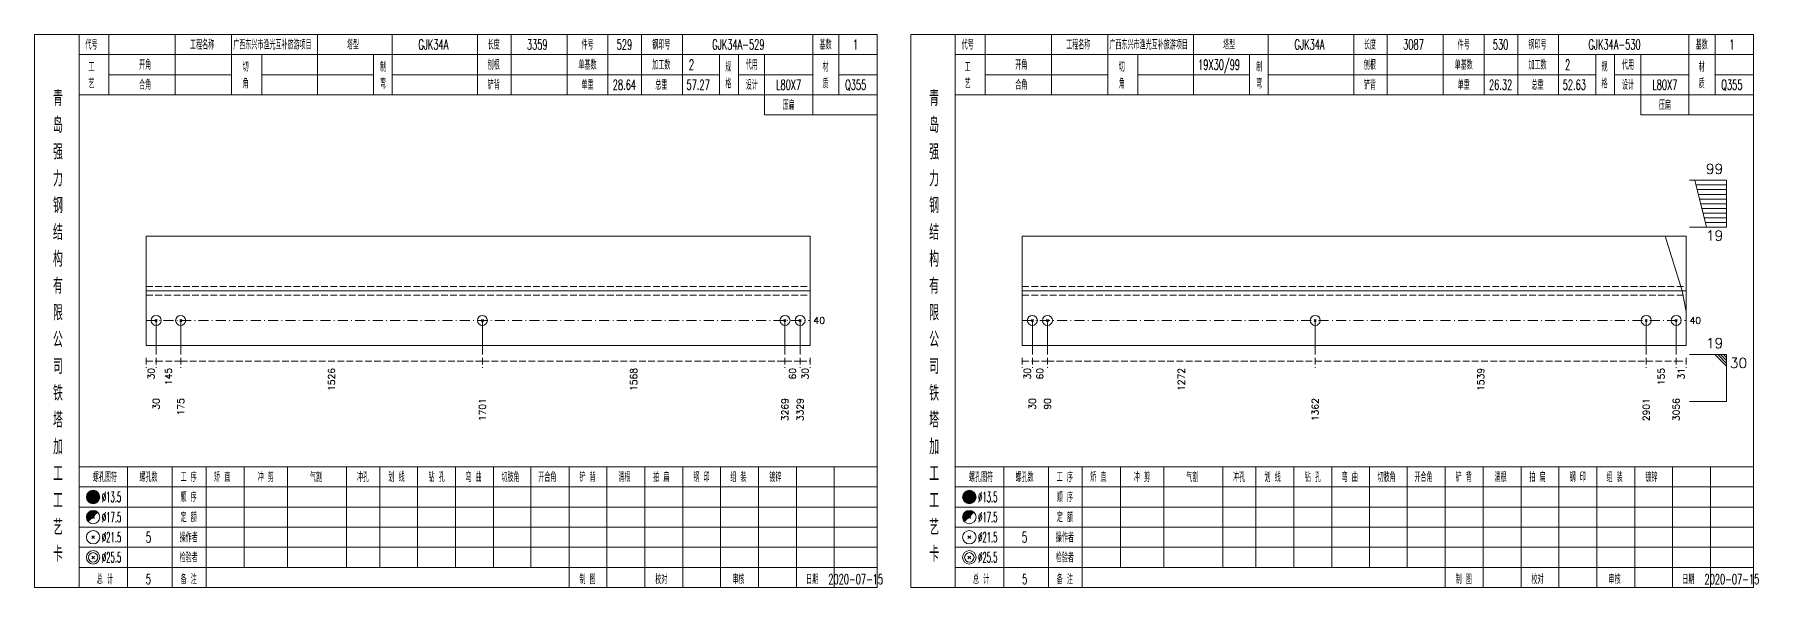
# Model space of a CAD drawing. Extents: x 0 to 2606, y -377 to 6479.
# Drawn here: x 2091 to 2606, y 4200 to 4365 of the extents above; entities that cross this region are included whole.
import ezdxf
from ezdxf.enums import TextEntityAlignment as Align

# ---------------------------------------------------------------- set-up
doc = ezdxf.new("R2010")
doc.units = 0
doc.header["$MEASUREMENT"] = 0
doc.linetypes.add('一点画线', pattern=[5.2, 3, -1, 0.2, -1])
doc.linetypes.add('虚线', pattern=[2.75, 2, -0.75])
doc.layers.get('0').update_dxf_attribs({"linetype": 'CONTINUOUS', "lineweight": 25})
doc.layers.add('1', color=7, linetype='CONTINUOUS', lineweight=25)
doc.layers.add('4', color=7, linetype='CONTINUOUS', lineweight=25)
doc.styles.get("Standard").update_dxf_attribs({"font": 'simplex.shx', "width": 0.7, "height": 3, "bigfont": 'gbhzfs.shx'})

msp = doc.modelspace()

# ---------------------------------------------------------------- linework, layer by layer
at = {"color": 7, "linetype": 'Continuous', "lineweight": 13}
for p, q in [((2596, 4321.5), (2585, 4321.5)), ((2590, 4307.5), (2586.5, 4321.5)), ((2596, 4307.5), (2596, 4321.5)), ((2596, 4320.1), (2586.85, 4320.1)), ((2596, 4318.7), (2587.2, 4318.7)), ((2596, 4317.3), (2587.55, 4317.3)), ((2596, 4315.9), (2587.9, 4315.9)), ((2596, 4314.5), (2588.25, 4314.5)), ((2596, 4313.1), (2588.6, 4313.1)), ((2596, 4311.7), (2588.95, 4311.7)), ((2596, 4310.3), (2589.3, 4310.3)), ((2596, 4307.5), (2585, 4307.5)), ((2596, 4308.9), (2589.65, 4308.9)), ((2582.78, 4288.5), (2577.65, 4304.81)), ((2584, 4282.38), (2582.78, 4288.5)), ((2127.5, 4279.69), (2127.5, 4269.5)), ((2134.82, 4279.69), (2134.82, 4269.5)), ((2224.82, 4279.69), (2224.82, 4269.5)), ((2315.1, 4279.69), (2315.1, 4269.5)), ((2319.6, 4279.69), (2319.6, 4269.5)), ((2388.9, 4279.69), (2388.9, 4269.5)), ((2393.4, 4279.69), (2393.4, 4269.5)), ((2473.3, 4279.69), (2473.3, 4269.5)), ((2572.06, 4279.69), (2572.06, 4269.5)), ((2581, 4279.69), (2581, 4269.5)), ((2596, 4269.5), (2585, 4269.5)), ((2592.5, 4269.5), (2596, 4266)), ((2593.38, 4269.5), (2596, 4266.88)), ((2594.25, 4269.5), (2596, 4267.75)), ((2595.12, 4269.5), (2596, 4268.62)), ((2596, 4269.5), (2596, 4255.5)), ((2596, 4255.5), (2585, 4255.5))]:
    msp.add_line(p, q, dxfattribs=at)
at = {"color": 7, "linetype": 'Continuous', "lineweight": 18}
for p, q in [((2124.5, 4304.81), (2124.5, 4272.19)), ((2124.5, 4304.81), (2322.6, 4304.81)), ((2322.6, 4304.81), (2322.6, 4272.19)), ((2385.9, 4304.81), (2385.9, 4272.19)), ((2385.9, 4304.81), (2584, 4304.81)), ((2584, 4304.81), (2584, 4272.19)), ((2124.5, 4288.5), (2322.6, 4288.5)), ((2385.9, 4288.5), (2584, 4288.5))]:
    msp.add_line(p, q, dxfattribs=at)
at = {"color": 1, "linetype": '虚线', "lineweight": 18}
for p, q in [((2124.5, 4289.81), (2322.6, 4289.81)), ((2385.9, 4289.81), (2584, 4289.81)), ((2124.5, 4287.19), (2322.6, 4287.19)), ((2385.9, 4287.19), (2584, 4287.19))]:
    msp.add_line(p, q, dxfattribs=at)
at = {"color": 3, "linetype": '一点画线', "lineweight": 13}
for p, q in [((2124.5, 4279.69), (2322.6, 4279.69)), ((2385.9, 4279.69), (2584, 4279.69))]:
    msp.add_line(p, q, dxfattribs=at)
at = {"color": 8, "linetype": '虚线', "lineweight": 9}
for p, q in [((2124.5, 4268.5), (2124.5, 4265.5)), ((2124.5, 4267.5), (2127.5, 4267.5)), ((2127.5, 4268.5), (2127.5, 4265.5)), ((2127.5, 4268.5), (2127.5, 4265.5)), ((2127.5, 4267.5), (2134.82, 4267.5)), ((2134.82, 4268.5), (2134.82, 4265.5)), ((2134.82, 4268.5), (2134.82, 4265.5)), ((2134.82, 4267.5), (2224.82, 4267.5)), ((2224.82, 4268.5), (2224.82, 4265.5)), ((2224.82, 4268.5), (2224.82, 4265.5)), ((2224.82, 4267.5), (2315.1, 4267.5)), ((2315.1, 4268.5), (2315.1, 4265.5)), ((2315.1, 4268.5), (2315.1, 4265.5)), ((2315.1, 4267.5), (2319.6, 4267.5)), ((2319.6, 4268.5), (2319.6, 4265.5)), ((2319.6, 4268.5), (2319.6, 4265.5)), ((2319.6, 4267.5), (2322.6, 4267.5)), ((2322.6, 4268.5), (2322.6, 4265.5)), ((2385.9, 4268.5), (2385.9, 4265.5)), ((2385.9, 4267.5), (2388.9, 4267.5)), ((2388.9, 4268.5), (2388.9, 4265.5)), ((2388.9, 4268.5), (2388.9, 4265.5)), ((2388.9, 4267.5), (2393.4, 4267.5)), ((2393.4, 4268.5), (2393.4, 4265.5)), ((2393.4, 4268.5), (2393.4, 4265.5)), ((2393.4, 4267.5), (2473.3, 4267.5)), ((2473.3, 4268.5), (2473.3, 4265.5)), ((2473.3, 4268.5), (2473.3, 4265.5)), ((2473.3, 4267.5), (2572.06, 4267.5)), ((2572.06, 4268.5), (2572.06, 4265.5)), ((2572.06, 4268.5), (2572.06, 4265.5)), ((2572.06, 4267.5), (2581, 4267.5)), ((2581, 4268.5), (2581, 4265.5)), ((2581, 4268.5), (2581, 4265.5)), ((2581, 4267.5), (2584, 4267.5)), ((2584, 4268.5), (2584, 4265.5))]:
    msp.add_line(p, q, dxfattribs=at)
at = {"layer": '1', "color": 7, "linetype": 'Continuous', "lineweight": 13}
for p, q in [((2127.2, 4279.39), (2127.8, 4279.99)), ((2127.8, 4279.39), (2127.2, 4279.99)), ((2134.52, 4279.39), (2135.12, 4279.99)), ((2135.12, 4279.39), (2134.52, 4279.99)), ((2224.52, 4279.39), (2225.12, 4279.99)), ((2225.12, 4279.39), (2224.52, 4279.99)), ((2314.8, 4279.39), (2315.4, 4279.99)), ((2315.4, 4279.39), (2314.8, 4279.99)), ((2319.3, 4279.39), (2319.9, 4279.99)), ((2319.9, 4279.39), (2319.3, 4279.99)), ((2388.6, 4279.39), (2389.2, 4279.99)), ((2389.2, 4279.39), (2388.6, 4279.99)), ((2393.1, 4279.39), (2393.7, 4279.99)), ((2393.7, 4279.39), (2393.1, 4279.99)), ((2473, 4279.39), (2473.6, 4279.99)), ((2473.6, 4279.39), (2473, 4279.99)), ((2571.76, 4279.39), (2572.36, 4279.99)), ((2572.36, 4279.39), (2571.76, 4279.99)), ((2580.7, 4279.39), (2581.3, 4279.99)), ((2581.3, 4279.39), (2580.7, 4279.99))]:
    msp.add_line(p, q, dxfattribs=at)
at = {"layer": '1', "color": 7, "linetype": 'Continuous', "lineweight": 18}
for p, q in [((2124.5, 4272.19), (2322.6, 4272.19)), ((2385.9, 4272.19), (2584, 4272.19))]:
    msp.add_line(p, q, dxfattribs=at)
at = {"layer": '1', "color": 7, "linetype": 'Continuous', "lineweight": 13}
for centre in [(2127.5, 4279.69), (2134.82, 4279.69), (2224.82, 4279.69), (2315.1, 4279.69), (2319.6, 4279.69), (2388.9, 4279.69), (2393.4, 4279.69), (2473.3, 4279.69), (2572.06, 4279.69), (2581, 4279.69)]:
    msp.add_circle(centre, 1.5, dxfattribs=at)
at = {"layer": '4', "color": 1, "linetype": 'Continuous', "lineweight": 18}
for p, q in [((2104.5, 4200), (2104.5, 4365)), ((2113.4, 4347), (2113.4, 4365)), ((2133.2, 4347), (2133.2, 4365)), ((2150, 4347), (2150, 4365)), ((2175.6, 4347), (2175.6, 4365)), ((2197.9, 4347), (2197.9, 4365)), ((2223.4, 4347), (2223.4, 4365)), ((2233.4, 4347), (2233.4, 4365)), ((2250.1, 4347), (2250.1, 4365)), ((2262.3, 4347), (2262.3, 4365)), ((2272.3, 4347), (2272.3, 4365)), ((2284.5, 4347), (2284.5, 4365)), ((2323.4, 4341), (2323.4, 4365)), ((2331.2, 4347), (2331.2, 4365)), ((2365.9, 4200), (2365.9, 4365)), ((2374.8, 4347), (2374.8, 4365)), ((2394.6, 4347), (2394.6, 4365)), ((2411.4, 4347), (2411.4, 4365)), ((2437, 4347), (2437, 4365)), ((2459.3, 4347), (2459.3, 4365)), ((2484.8, 4347), (2484.8, 4365)), ((2494.8, 4347), (2494.8, 4365)), ((2511.5, 4347), (2511.5, 4365)), ((2523.7, 4347), (2523.7, 4365)), ((2533.7, 4347), (2533.7, 4365)), ((2545.9, 4347), (2545.9, 4365)), ((2584.8, 4341), (2584.8, 4365)), ((2592.6, 4347), (2592.6, 4365)), ((2104.5, 4359), (2342.6, 4359)), ((2159, 4347), (2159, 4359)), ((2192.3, 4347), (2192.3, 4359)), ((2295.6, 4347), (2295.6, 4359)), ((2301.2, 4347), (2301.2, 4359)), ((2309, 4341), (2309, 4359)), ((2365.9, 4359), (2604, 4359)), ((2420.4, 4347), (2420.4, 4359)), ((2453.7, 4347), (2453.7, 4359)), ((2557, 4347), (2557, 4359)), ((2562.6, 4347), (2562.6, 4359)), ((2570.4, 4341), (2570.4, 4359)), ((2113.4, 4353), (2150, 4353)), ((2159, 4353), (2192.3, 4353)), ((2197.9, 4353), (2295.6, 4353)), ((2301.2, 4353), (2323.4, 4353)), ((2331.2, 4353), (2342.6, 4353)), ((2374.8, 4353), (2411.4, 4353)), ((2420.4, 4353), (2453.7, 4353)), ((2459.3, 4353), (2557, 4353)), ((2562.6, 4353), (2584.8, 4353)), ((2592.6, 4353), (2604, 4353)), ((2104.5, 4347), (2342.6, 4347)), ((2365.9, 4347), (2604, 4347)), ((2309, 4341), (2342.6, 4341)), ((2570.4, 4341), (2604, 4341)), ((2104.5, 4236), (2342.6, 4236)), ((2119, 4200), (2119, 4236)), ((2132.3, 4200), (2132.3, 4236)), ((2142.4, 4200), (2142.4, 4236)), ((2153.8, 4206), (2153.8, 4236)), ((2166.7, 4206), (2166.7, 4236)), ((2184.3, 4206), (2184.3, 4236)), ((2194.2, 4206), (2194.2, 4236)), ((2205.5, 4206), (2205.5, 4236)), ((2216.8, 4206), (2216.8, 4236)), ((2228.1, 4206), (2228.1, 4236)), ((2239.3, 4206), (2239.3, 4236)), ((2250.7, 4206), (2250.7, 4236)), ((2262, 4206), (2262, 4236)), ((2273.3, 4206), (2273.3, 4236)), ((2284.6, 4206), (2284.6, 4236)), ((2295.9, 4206), (2295.9, 4236)), ((2307.2, 4206), (2307.2, 4236)), ((2318.5, 4206), (2318.5, 4236)), ((2329.8, 4206), (2329.8, 4236)), ((2365.9, 4236), (2604, 4236)), ((2380.4, 4200), (2380.4, 4236)), ((2393.7, 4200), (2393.7, 4236)), ((2403.8, 4200), (2403.8, 4236)), ((2415.2, 4206), (2415.2, 4236)), ((2428.1, 4206), (2428.1, 4236)), ((2445.7, 4206), (2445.7, 4236)), ((2455.6, 4206), (2455.6, 4236)), ((2466.9, 4206), (2466.9, 4236)), ((2478.2, 4206), (2478.2, 4236)), ((2489.5, 4206), (2489.5, 4236)), ((2500.7, 4206), (2500.7, 4236)), ((2512.1, 4206), (2512.1, 4236)), ((2523.4, 4206), (2523.4, 4236)), ((2534.7, 4206), (2534.7, 4236)), ((2546, 4206), (2546, 4236)), ((2557.3, 4206), (2557.3, 4236)), ((2568.6, 4206), (2568.6, 4236)), ((2579.9, 4206), (2579.9, 4236)), ((2591.2, 4206), (2591.2, 4236)), ((2104.5, 4230), (2342.6, 4230)), ((2365.9, 4230), (2604, 4230)), ((2104.5, 4224), (2342.6, 4224)), ((2365.9, 4224), (2604, 4224)), ((2104.5, 4218), (2342.6, 4218)), ((2365.9, 4218), (2604, 4218)), ((2104.5, 4212), (2342.6, 4212)), ((2365.9, 4212), (2604, 4212)), ((2104.5, 4206), (2342.6, 4206)), ((2250.7, 4200), (2250.7, 4206)), ((2262, 4200), (2262, 4206)), ((2273.3, 4200), (2273.3, 4206)), ((2284.6, 4200), (2284.6, 4206)), ((2295.9, 4200), (2295.9, 4206)), ((2307.2, 4200), (2307.2, 4206)), ((2318.5, 4200), (2318.5, 4206)), ((2329.8, 4200), (2329.8, 4206)), ((2365.9, 4206), (2604, 4206)), ((2512.1, 4200), (2512.1, 4206)), ((2523.4, 4200), (2523.4, 4206)), ((2534.7, 4200), (2534.7, 4206)), ((2546, 4200), (2546, 4206)), ((2557.3, 4200), (2557.3, 4206)), ((2568.6, 4200), (2568.6, 4206)), ((2579.9, 4200), (2579.9, 4206)), ((2591.2, 4200), (2591.2, 4206))]:
    msp.add_line(p, q, dxfattribs=at)
at = {"layer": '4', "color": 7, "linetype": 'Continuous', "lineweight": 13}
for p, q in [((2108.5, 4226.8), (2108.9, 4227.2)), ((2108.9, 4226.8), (2108.5, 4227.2)), ((2369.9, 4226.8), (2370.3, 4227.2)), ((2370.3, 4226.8), (2369.9, 4227.2)), ((2108.3, 4214.6), (2109.1, 4215.4)), ((2109.1, 4214.6), (2108.3, 4215.4)), ((2369.7, 4214.6), (2370.5, 4215.4)), ((2370.5, 4214.6), (2369.7, 4215.4)), ((2108.3, 4208.6), (2109.1, 4209.4)), ((2109.1, 4208.6), (2108.3, 4209.4)), ((2369.7, 4208.6), (2370.5, 4209.4)), ((2370.5, 4208.6), (2369.7, 4209.4))]:
    msp.add_line(p, q, dxfattribs=at)
at = {"layer": '4', "color": 7, "linetype": 'Continuous', "lineweight": 0}
for p, q in [((2108.3, 4220.6), (2109.1, 4221.4)), ((2108.3, 4221.4), (2109.1, 4220.6)), ((2369.7, 4220.6), (2370.5, 4221.4)), ((2369.7, 4221.4), (2370.5, 4220.6))]:
    msp.add_line(p, q, dxfattribs=at)
at = {"layer": '4', "color": 1, "linetype": 'Continuous', "lineweight": 18}
for points in [[(2091.2, 4365), (2091.2, 4200), (2342.6, 4200), (2342.6, 4365)], [(2352.6, 4365), (2352.6, 4200), (2604, 4200), (2604, 4365)]]:
    msp.add_lwpolyline(points, close=True, dxfattribs=at)
at = {"layer": '4', "color": 7, "linetype": 'Continuous', "lineweight": 13}
for centre, radius in [((2108.7, 4227), 2), ((2108.7, 4227), 1.8), ((2108.7, 4227), 1.6), ((2108.7, 4227), 1.4), ((2108.7, 4227), 1.2), ((2108.7, 4227), 1), ((2370.1, 4227), 2), ((2370.1, 4227), 1.8), ((2370.1, 4227), 1.6), ((2370.1, 4227), 1.4), ((2370.1, 4227), 1.2), ((2370.1, 4227), 1), ((2108.7, 4221), 2), ((2108.7, 4227), 0.8), ((2108.7, 4227), 0.6), ((2108.7, 4227), 0.4), ((2108.7, 4227), 0.2), ((2370.1, 4221), 2), ((2370.1, 4227), 0.8), ((2370.1, 4227), 0.6), ((2370.1, 4227), 0.4), ((2370.1, 4227), 0.2), ((2108.7, 4215), 2), ((2370.1, 4215), 2), ((2108.7, 4209), 2), ((2108.7, 4209), 1.4), ((2370.1, 4209), 2), ((2370.1, 4209), 1.4)]:
    msp.add_circle(centre, radius, dxfattribs=at)
for centre, radius in [((2108.7, 4221), 1.8), ((2370.1, 4221), 1.8), ((2108.7, 4221), 1.6), ((2108.7, 4221), 1.4), ((2108.7, 4221), 1.2), ((2108.7, 4221), 1), ((2108.7, 4221), 0.8), ((2108.7, 4221), 0.6), ((2108.7, 4221), 0.4), ((2108.7, 4221), 0.2), ((2370.1, 4221), 1.6), ((2370.1, 4221), 1.4), ((2370.1, 4221), 1.2), ((2370.1, 4221), 1), ((2370.1, 4221), 0.8), ((2370.1, 4221), 0.6), ((2370.1, 4221), 0.4), ((2370.1, 4221), 0.2)]:
    msp.add_arc(centre, radius, 45, 225, dxfattribs=at)

# ---------------------------------------------------------------- texts
at = {"color": 7, "linetype": 'Continuous', "lineweight": 13}
for s, p in [('99', (2595, 4322.5)), ('19', (2595, 4270.5))]:
    msp.add_text(s, height=3, dxfattribs=at).set_placement(p, align=Align.BOTTOM_RIGHT)
msp.add_text('19', height=3, dxfattribs=at).set_placement((2595, 4306.5), align=Align.TOP_RIGHT)
for p in [(2323.6, 4279.69), (2585, 4279.69)]:
    msp.add_text('40', height=2, dxfattribs=at).set_placement(p, align=Align.MIDDLE_LEFT)
at = {"color": 8, "linetype": 'Continuous', "lineweight": 9}
for s, p in [('30', (2126, 4265.5)), ('145', (2131.16, 4265.5)), ('1526', (2179.82, 4265.5)), ('1568', (2269.96, 4265.5)), ('60', (2317.35, 4265.5)), ('30', (2321.1, 4265.5)), ('30', (2387.4, 4265.5)), ('60', (2391.15, 4265.5)), ('1272', (2433.35, 4265.5)), ('1539', (2522.68, 4265.5)), ('155', (2576.53, 4265.5)), ('31', (2582.5, 4265.5))]:
    msp.add_text(s, height=2, rotation=90, dxfattribs=at).set_placement(p, align=Align.MIDDLE_RIGHT)
at = {"color": 7, "linetype": 'Continuous', "lineweight": 13}
msp.add_text('30', height=3, dxfattribs=at).set_placement((2597, 4268.5), align=Align.TOP_LEFT)
at = {"layer": '1', "color": 7, "linetype": 'Continuous', "lineweight": 13}
for s, p in [('30', (2127.5, 4256.5)), ('175', (2134.82, 4256.5)), ('1701', (2224.82, 4256.5)), ('3269', (2315.1, 4256.5)), ('3329', (2319.6, 4256.5)), ('30', (2388.9, 4256.5)), ('90', (2393.4, 4256.5)), ('1362', (2473.3, 4256.5)), ('2901', (2572.06, 4256.5)), ('3056', (2581, 4256.5))]:
    msp.add_text(s, height=2, rotation=90, dxfattribs=at).set_placement(p, align=Align.MIDDLE_RIGHT)
at = {"layer": '4', "color": 1, "linetype": 'Continuous', "lineweight": 13}
for s, height, width, p in [('代号', 3, 0.6, (2108.2, 4362)), ('工程名称', 3, 0.6, (2141.2, 4362)), ('广西东兴市渔光互补旅游项目', 3, 0.6, (2162.2, 4362)), ('塔型', 3, 0.6, (2186.2, 4362)), ('GJK34A', 3, 0.6, (2210.2, 4362)), ('长度', 3, 0.6, (2228.2, 4362)), ('3359', 3, 0.6, (2241.2, 4362)), ('件号', 3, 0.6, (2256.2, 4362)), ('529', 3, 0.6, (2267.2, 4362)), ('钢印号', 3, 0.6, (2278.2, 4362)), ('GJK34A-529', 3, 0.6, (2301.2, 4362)), ('基数', 3, 0.6, (2327.2, 4362)), ('1', 3, 0.6, (2336.2, 4362)), ('代号', 3, 0.6, (2369.6, 4362)), ('工程名称', 3, 0.6, (2402.6, 4362)), ('广西东兴市渔光互补旅游项目', 3, 0.6, (2423.6, 4362)), ('塔型', 3, 0.6, (2447.6, 4362)), ('GJK34A', 3, 0.6, (2471.6, 4362)), ('长度', 3, 0.6, (2489.6, 4362)), ('3087', 3, 0.6, (2502.6, 4362)), ('件号', 3, 0.6, (2517.6, 4362)), ('530', 3, 0.6, (2528.6, 4362)), ('钢印号', 3, 0.6, (2539.6, 4362)), ('GJK34A-530', 3, 0.6, (2562.6, 4362)), ('基数', 3, 0.6, (2588.6, 4362)), ('1', 3, 0.6, (2597.6, 4362)), ('工', 3, 0.6, (2108.2, 4355.4)), ('开角', 3, 0.6, (2124.2, 4356)), ('切', 3, 0.6, (2154.2, 4355.4)), ('制', 3, 0.6, (2195.2, 4355.4)), ('刨根', 3, 0.6, (2228.2, 4356)), ('单基数', 3, 0.6, (2256.2, 4356)), ('加工数', 3, 0.6, (2278.2, 4356)), ('2', 3, 0.6, (2287.2, 4356)), ('规', 3, 0.6, (2298.2, 4355.4)), ('代用', 3, 0.6, (2305.2, 4356)), ('材', 3, 0.6, (2327.2, 4355.4)), ('工', 3, 0.6, (2369.6, 4355.4)), ('开角', 3, 0.6, (2385.6, 4356)), ('切', 3, 0.6, (2415.6, 4355.4)), ('19X30/99', 3, 0.6, (2444.6, 4356)), ('制', 3, 0.6, (2456.6, 4355.4)), ('刨根', 3, 0.6, (2489.6, 4356)), ('单基数', 3, 0.6, (2517.6, 4356)), ('加工数', 3, 0.6, (2539.6, 4356)), ('2', 3, 0.6, (2548.6, 4356)), ('规', 3, 0.6, (2559.6, 4355.4)), ('代用', 3, 0.6, (2566.6, 4356)), ('材', 3, 0.6, (2588.6, 4355.4)), ('艺', 3, 0.6, (2108.2, 4350.4)), ('合角', 3, 0.6, (2124.2, 4350)), ('角', 3, 0.6, (2154.2, 4350.4)), ('弯', 3, 0.6, (2195.2, 4350.4)), ('铲背', 3, 0.6, (2228.2, 4350)), ('单重', 3, 0.6, (2256.2, 4350)), ('28.64', 3, 0.6, (2267.2, 4350)), ('总重', 3, 0.6, (2278.2, 4350)), ('57.27', 3, 0.6, (2289.2, 4350)), ('格', 3, 0.6, (2298.2, 4350.4)), ('设计', 3, 0.6, (2305.2, 4350)), ('L80X7', 3, 0.6, (2316.2, 4350)), ('质', 3, 0.6, (2327.2, 4350.4)), ('Q355', 3, 0.6, (2336.2, 4350)), ('艺', 3, 0.6, (2369.6, 4350.4)), ('合角', 3, 0.6, (2385.6, 4350)), ('角', 3, 0.6, (2415.6, 4350.4)), ('弯', 3, 0.6, (2456.6, 4350.4)), ('铲背', 3, 0.6, (2489.6, 4350)), ('单重', 3, 0.6, (2517.6, 4350)), ('26.32', 3, 0.6, (2528.6, 4350)), ('总重', 3, 0.6, (2539.6, 4350)), ('52.63', 3, 0.6, (2550.6, 4350)), ('格', 3, 0.6, (2559.6, 4350.4)), ('设计', 3, 0.6, (2566.6, 4350)), ('L80X7', 3, 0.6, (2577.6, 4350)), ('质', 3, 0.6, (2588.6, 4350.4)), ('Q355', 3, 0.6, (2597.6, 4350)), ('青', 4.6, 0.8, (2098.2, 4346)), ('青', 4.6, 0.8, (2359.6, 4346)), ('压扁', 3, 0.6, (2316.2, 4344)), ('压扁', 3, 0.6, (2577.6, 4344)), ('岛', 4.6, 0.8, (2098.2, 4338)), ('岛', 4.6, 0.8, (2359.6, 4338)), ('强', 4.6, 0.8, (2098.2, 4330)), ('强', 4.6, 0.8, (2359.6, 4330)), ('力', 4.6, 0.8, (2098.2, 4322)), ('力', 4.6, 0.8, (2359.6, 4322)), ('钢', 4.6, 0.8, (2098.2, 4314)), ('钢', 4.6, 0.8, (2359.6, 4314)), ('结', 4.6, 0.8, (2098.2, 4306)), ('结', 4.6, 0.8, (2359.6, 4306)), ('构', 4.6, 0.8, (2098.2, 4298)), ('构', 4.6, 0.8, (2359.6, 4298)), ('有', 4.6, 0.8, (2098.2, 4290)), ('有', 4.6, 0.8, (2359.6, 4290)), ('限', 4.6, 0.8, (2098.2, 4282)), ('限', 4.6, 0.8, (2359.6, 4282)), ('公', 4.6, 0.8, (2098.2, 4274)), ('公', 4.6, 0.8, (2359.6, 4274)), ('司', 4.6, 0.8, (2098.2, 4266)), ('司', 4.6, 0.8, (2359.6, 4266)), ('铁', 4.6, 0.8, (2098.2, 4258)), ('铁', 4.6, 0.8, (2359.6, 4258)), ('塔', 4.6, 0.8, (2098.2, 4250)), ('塔', 4.6, 0.8, (2359.6, 4250)), ('加', 4.6, 0.8, (2098.2, 4242)), ('加', 4.6, 0.8, (2359.6, 4242)), ('工', 4.6, 0.8, (2098.2, 4234)), ('螺孔图符', 3, 0.6, (2112.2, 4233)), ('螺孔数', 3, 0.6, (2125.2, 4233)), ('工 序', 3, 0.6, (2137.2, 4233)), ('矫 直', 3, 0.6, (2147.2, 4233)), ('冲 剪', 3, 0.6, (2160.2, 4233)), ('气割', 3, 0.6, (2175.2, 4233)), ('冲孔', 3, 0.6, (2189.2, 4233)), ('划 线', 3, 0.6, (2199.2, 4233)), ('钻 孔', 3, 0.6, (2211.2, 4233)), ('弯 曲', 3, 0.6, (2222.2, 4233)), ('切肢角', 3, 0.6, (2233.2, 4233)), ('开合角', 3, 0.6, (2244.2, 4233)), ('铲 背', 3, 0.6, (2256.2, 4233)), ('清根', 3, 0.6, (2267.2, 4233)), ('拍 扁', 3, 0.6, (2278.2, 4233)), ('钢 印', 3, 0.6, (2290.2, 4233)), ('组 装', 3, 0.6, (2301.2, 4233)), ('镀锌', 3, 0.6, (2312.2, 4233)), ('工', 4.6, 0.8, (2359.6, 4234)), ('螺孔图符', 3, 0.6, (2373.6, 4233)), ('螺孔数', 3, 0.6, (2386.6, 4233)), ('工 序', 3, 0.6, (2398.6, 4233)), ('矫 直', 3, 0.6, (2408.6, 4233)), ('冲 剪', 3, 0.6, (2421.6, 4233)), ('气割', 3, 0.6, (2436.6, 4233)), ('冲孔', 3, 0.6, (2450.6, 4233)), ('划 线', 3, 0.6, (2460.6, 4233)), ('钻 孔', 3, 0.6, (2472.6, 4233)), ('弯 曲', 3, 0.6, (2483.6, 4233)), ('切肢角', 3, 0.6, (2494.6, 4233)), ('开合角', 3, 0.6, (2505.6, 4233)), ('铲 背', 3, 0.6, (2517.6, 4233)), ('清根', 3, 0.6, (2528.6, 4233)), ('拍 扁', 3, 0.6, (2539.6, 4233)), ('钢 印', 3, 0.6, (2551.6, 4233)), ('组 装', 3, 0.6, (2562.6, 4233)), ('镀锌', 3, 0.6, (2573.6, 4233)), ('工', 4.6, 0.8, (2098.2, 4226)), ('%%C13.5', 3, 0.5, (2114.2, 4227)), ('顺 序', 3, 0.6, (2137.2, 4227)), ('工', 4.6, 0.8, (2359.6, 4226)), ('%%C13.5', 3, 0.5, (2375.6, 4227)), ('顺 序', 3, 0.6, (2398.6, 4227)), ('定 额', 3, 0.6, (2137.2, 4221)), ('定 额', 3, 0.6, (2398.6, 4221)), ('艺', 4.6, 0.8, (2098.2, 4218)), ('%%C17.5', 3, 0.5, (2114.2, 4221)), ('艺', 4.6, 0.8, (2359.6, 4218)), ('%%C17.5', 3, 0.5, (2375.6, 4221)), ('卡', 4.6, 0.8, (2098.2, 4210)), ('%%C21.5', 3, 0.5, (2114.2, 4215)), ('5', 3.2, 0.6, (2125.2, 4215)), ('操作者', 3, 0.6, (2137.2, 4215)), ('卡', 4.6, 0.8, (2359.6, 4210)), ('%%C21.5', 3, 0.5, (2375.6, 4215)), ('5', 3.2, 0.6, (2386.6, 4215)), ('操作者', 3, 0.6, (2398.6, 4215)), ('%%C25.5', 3, 0.5, (2114.2, 4209)), ('检验者', 3, 0.6, (2137.2, 4209)), ('%%C25.5', 3, 0.5, (2375.6, 4209)), ('检验者', 3, 0.6, (2398.6, 4209)), ('总 计', 3, 0.6, (2112.2, 4202.5)), ('5', 3, 0.6, (2125.2, 4202.5)), ('备 注', 3, 0.6, (2137.2, 4202.5)), ('制 图', 3, 0.6, (2256.2, 4202.5)), ('校对', 3, 0.6, (2278.2, 4202.5)), ('审核', 3, 0.6, (2301.2, 4202.5)), ('日期', 3, 0.6, (2323.2, 4202.5)), ('2020-07-15', 3, 0.6, (2336.2, 4202.5)), ('总 计', 3, 0.6, (2373.6, 4202.5)), ('5', 3, 0.6, (2386.6, 4202.5)), ('备 注', 3, 0.6, (2398.6, 4202.5)), ('制 图', 3, 0.6, (2517.6, 4202.5)), ('校对', 3, 0.6, (2539.6, 4202.5)), ('审核', 3, 0.6, (2562.6, 4202.5)), ('日期', 3, 0.6, (2584.6, 4202.5)), ('2020-07-15', 3, 0.6, (2597.6, 4202.5))]:
    msp.add_text(s, height=height, dxfattribs=dict(at, width=width)).set_placement(p, align=Align.MIDDLE_CENTER)

doc.saveas('drawing.dxf')
